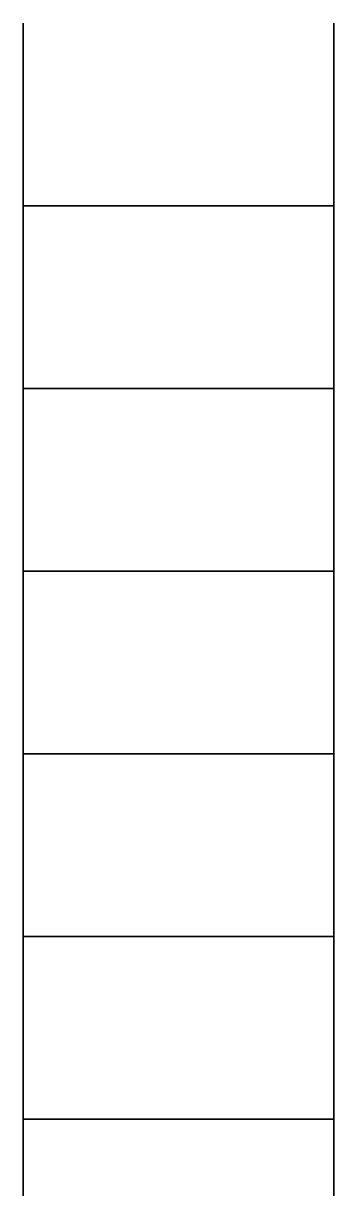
# Model space of a CAD drawing. Header units: millimetres. Extents: x 460 to 1241, y 241 to 3281.
# Drawn here: x 460 to 630, y 1132 to 1770 of the extents above; entities that cross this region are included whole.
import ezdxf

# ---------------------------------------------------------------- set-up
doc = ezdxf.new("R2010")
doc.units = ezdxf.units.MM
doc.layers.add('Visible Edges', color=255, linetype='Continuous', lineweight=50)

msp = doc.modelspace()

# ---------------------------------------------------------------- linework, layer by layer
at = {"layer": 'Visible Edges', "linetype": 'Continuous', "lineweight": 35}
for p, q in [((459.77, 1770.18), (459.77, 1670.18)), ((629.77, 1770.18), (629.77, 1670.18)), ((629.77, 1670.18), (459.77, 1670.18)), ((459.77, 1670.18), (459.77, 1570.18)), ((629.77, 1670.18), (459.77, 1670.18)), ((629.77, 1670.18), (629.77, 1570.18)), ((629.77, 1570.18), (459.77, 1570.18)), ((459.77, 1570.18), (459.77, 1470.18)), ((629.77, 1570.18), (459.77, 1570.18)), ((629.77, 1570.18), (629.77, 1470.18)), ((629.77, 1470.18), (459.77, 1470.18)), ((459.77, 1470.18), (459.77, 1370.18)), ((629.77, 1470.18), (459.77, 1470.18)), ((629.77, 1470.18), (629.77, 1370.18)), ((629.77, 1370.18), (459.77, 1370.18)), ((459.77, 1370.18), (459.77, 1270.18)), ((629.77, 1370.18), (459.77, 1370.18)), ((629.77, 1370.18), (629.77, 1270.18)), ((629.77, 1270.18), (459.77, 1270.18)), ((459.77, 1270.18), (459.77, 1170.18)), ((629.77, 1270.18), (459.77, 1270.18)), ((629.77, 1270.18), (629.77, 1170.18)), ((629.77, 1170.18), (459.77, 1170.18)), ((459.77, 1170.18), (459.77, 1070.18)), ((629.77, 1170.18), (459.77, 1170.18)), ((629.77, 1170.18), (629.77, 1070.18))]:
    msp.add_line(p, q, dxfattribs=at).dxf.unprotected_set("ltscale", 0)

doc.saveas('drawing.dxf')
